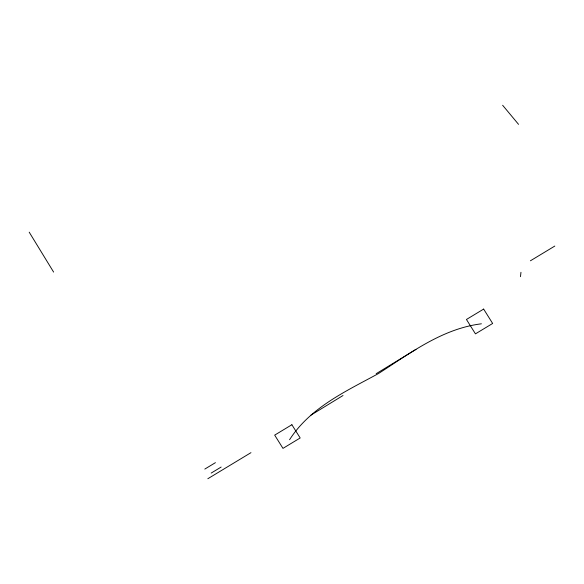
<?xml version="1.0" encoding="UTF-8"?>
<svg xmlns="http://www.w3.org/2000/svg" width="584" height="584" viewBox="0 0 584 584"><rect width="100%" height="100%" fill="white"/><g stroke="black" fill="none" stroke-linecap="round" stroke-linejoin="round"><path stroke-width="0.88" d="M520.49 276.67L520.957 272.312M289.569 439.716C310.279 407.413 345.954 391.295 378.374 373.607C410.479 353.006 442.314 328.661 481.406 323.806M376.176 373.694L416.012 349.378M310.973 415.1L343.02 395.507M530.411 260.8L554.8 246.061M204.802 469.083L215.43 462.659M211.167 473.084L221.139 467.054M207.824 478.734L250.959 452.666M502.641 105.266L518.548 124.355M29.2 232.169L53.611 272.078M291.883 424.729L274.677 435.131L282.97 448.373L300.176 437.971L291.883 424.729M483.647 309.082L466.441 319.477L475.449 333.858L492.648 323.463L483.647 309.082"/></g></svg>
